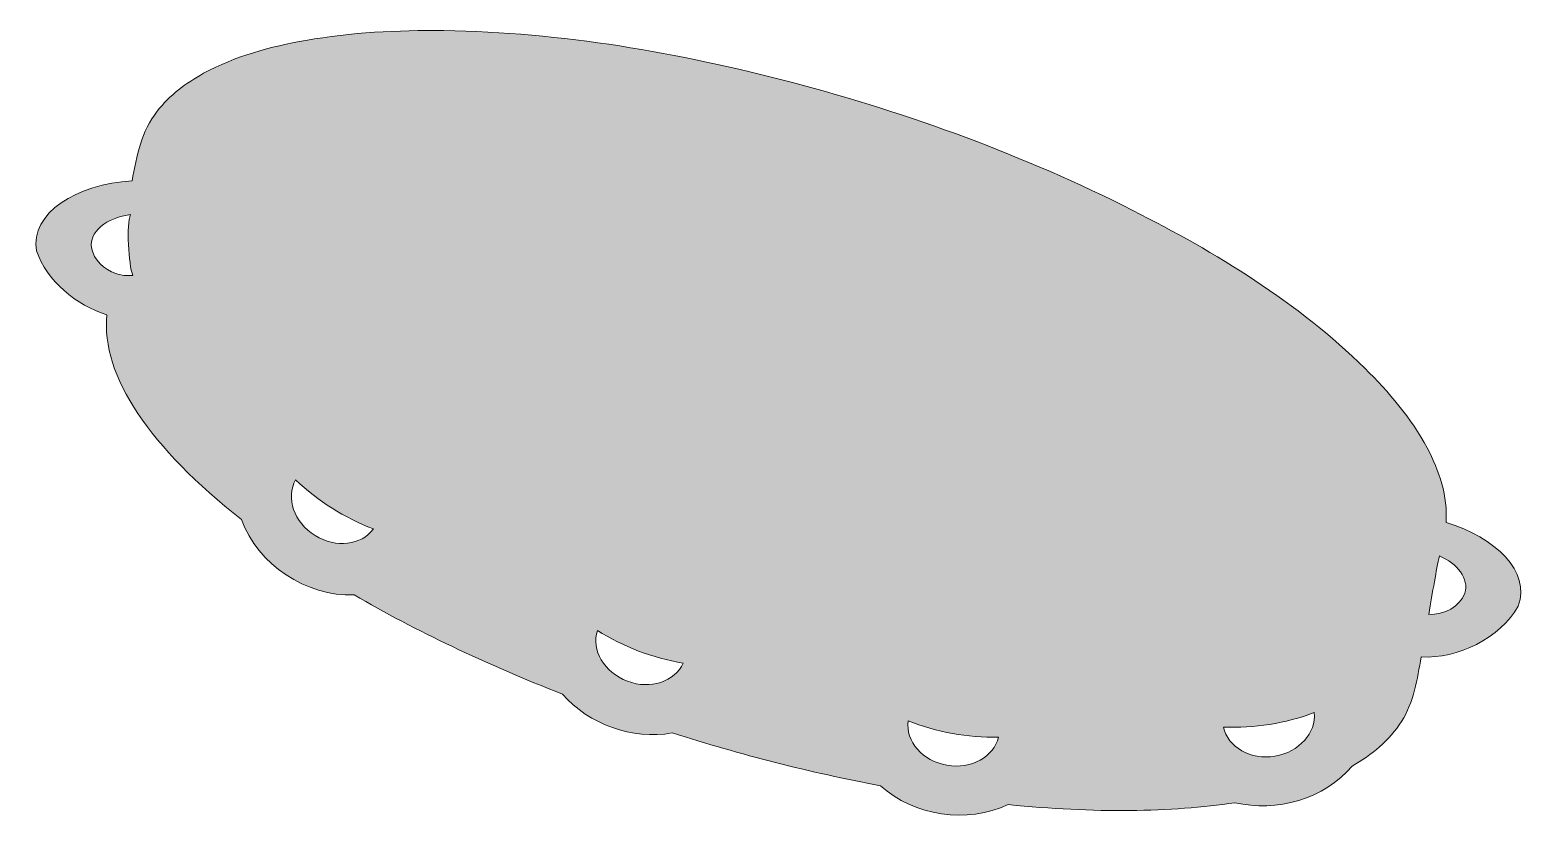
# Model space of a CAD drawing. Header units: inches. Extents: x 0 to 102, y -1 to 54.
import ezdxf

# ---------------------------------------------------------------- set-up
doc = ezdxf.new("R2010")
doc.units = ezdxf.units.IN
doc.header["$MEASUREMENT"] = 0
doc.layers.add('Layer 1', color=7, linetype='Continuous')

msp = doc.modelspace()

# ---------------------------------------------------------------- hatches: boundary and pattern name
at = {"layer": 'Layer 1', "true_color": 0x9e1f63}
h = msp.add_hatch(color=224, dxfattribs=at)
h.dxf.hatch_style = 2
edge = h.paths.add_edge_path()
edge.add_spline(control_points=[(95.18, 25.12), (94.09, 27.16), (92.56, 28.95), (90.92, 30.57), (86.35, 35.07), (80.73, 38.49), (75.04, 41.37), (67.64, 45.12), (59.78, 48), (51.76, 50.11), (43.99, 52.17), (35.95, 53.56), (27.9, 53.67), (24.75, 53.71), (21.57, 53.55), (18.46, 53), (16.06, 52.58), (13.63, 51.93), (11.47, 50.75), (10.27, 50.09), (9.14, 49.25), (8.29, 48.16), (7.2, 46.77), (6.89, 45.11), (6.57, 43.4), (2.78, 43.16), (-0.41, 41.21), (0.04, 38.6), (0.74, 36.55), (2.75, 34.87), (4.85, 34.23), (4.41, 30.04), (7.87, 25.07), (14.05, 20.23), (15.19, 17.12), (18.48, 14.96), (21.77, 15.06), (25.95, 12.63), (30.76, 10.33), (36.02, 8.28), (37.84, 6.19), (40.8, 5.14), (43.53, 5.62), (48.21, 4.14), (52.96, 2.92), (57.78, 2), (60.1, -0.06), (63.7, -0.61), (66.52, 0.72), (72.39, 0.13), (77.67, 0.18), (82.03, 0.85), (84.88, 0.17), (88.15, 1.09), (90.05, 3.36), (91.38, 4.12), (92.61, 5.11), (93.44, 6.41), (94.27, 7.73), (94.51, 9.31), (94.78, 10.82), (97.25, 10.69), (100.18, 12.09), (101.42, 14.3), (102.29, 16.65), (99.85, 19), (96.48, 20.03), (96.6, 21.81), (96.02, 23.56), (95.18, 25.12)], knot_values=[0, 0, 0, 0, 1, 1, 1, 2, 2, 2, 3, 3, 3, 4, 4, 4, 5, 5, 5, 6, 6, 6, 7, 7, 7, 8, 8, 8, 9, 9, 9, 10, 10, 10, 11, 11, 11, 12, 12, 12, 13, 13, 13, 14, 14, 14, 15, 15, 15, 16, 16, 16, 17, 17, 17, 18, 18, 18, 19, 19, 19, 20, 20, 20, 21, 21, 21, 22, 22, 22, 23, 23, 23, 23], degree=3, periodic=1)
edge = h.paths.add_edge_path()
edge.add_spline(control_points=[(3.79, 38.81), (3.64, 40.21), (5.31, 40.96), (6.46, 41.08), (6.19, 40.46), (6.31, 37.62), (6.63, 36.92), (6.23, 36.88), (5.83, 36.93), (5.45, 37.06), (4.67, 37.33), (3.95, 37.97), (3.79, 38.81)], knot_values=[0, 0, 0, 0, 1, 1, 1, 2, 2, 2, 3, 3, 3, 4, 4, 4, 4], degree=3, periodic=1)
edge = h.paths.add_edge_path()
edge.add_spline(control_points=[(17.76, 22.94), (19.29, 21.48), (21.11, 20.33), (23.08, 19.59), (22.27, 18.45), (20.52, 18.24), (19.09, 19.13), (17.65, 20.02), (17.07, 21.71), (17.76, 22.94)], knot_values=[0, 0, 0, 0, 1, 1, 1, 2, 2, 2, 3, 3, 3, 3], degree=3, periodic=1)
edge = h.paths.add_edge_path()
edge.add_spline(control_points=[(38.41, 12.64), (40.19, 11.51), (42.2, 10.74), (44.28, 10.4), (43.71, 9.13), (42.04, 8.57), (40.46, 9.16), (38.87, 9.76), (37.98, 11.3), (38.41, 12.64)], knot_values=[0, 0, 0, 0, 1, 1, 1, 2, 2, 2, 3, 3, 3, 3], degree=3, periodic=1)
edge = h.paths.add_edge_path()
edge.add_spline(control_points=[(59.67, 6.45), (61.63, 5.67), (63.74, 5.29), (65.85, 5.33), (65.53, 3.98), (63.99, 3.12), (62.33, 3.41), (60.66, 3.7), (59.49, 5.05), (59.67, 6.45)], knot_values=[0, 0, 0, 0, 1, 1, 1, 2, 2, 2, 3, 3, 3, 3], degree=3, periodic=1)
edge = h.paths.add_edge_path()
edge.add_spline(control_points=[(81.25, 6.02), (83.36, 5.93), (85.49, 6.27), (87.46, 7.01), (87.6, 5.63), (86.43, 4.31), (84.77, 4.03), (83.1, 3.75), (81.55, 4.64), (81.25, 6.02)], knot_values=[0, 0, 0, 0, 1, 1, 1, 2, 2, 2, 3, 3, 3, 3], degree=3, periodic=1)
edge = h.paths.add_edge_path()
edge.add_spline(control_points=[(95.29, 13.73), (95.56, 15.28), (95.81, 16.77), (96.02, 17.73), (97.25, 17.22), (98.06, 16.17), (97.77, 15.18), (97.42, 14.26), (96.36, 13.69), (95.29, 13.73)], knot_values=[0, 0, 0, 0, 1, 1, 1, 2, 2, 2, 3, 3, 3, 3], degree=3, periodic=1)

# ---------------------------------------------------------------- linework, layer by layer
at = {"layer": 'Layer 1', "lineweight": 0}
for points, knots in [([(95.18, 25.12), (94.09, 27.16), (92.56, 28.95), (90.92, 30.57), (86.35, 35.07), (80.73, 38.49), (75.04, 41.37), (67.64, 45.12), (59.78, 48), (51.76, 50.11), (43.99, 52.17), (35.95, 53.56), (27.9, 53.67), (24.75, 53.71), (21.57, 53.55), (18.46, 53), (16.06, 52.58), (13.63, 51.93), (11.47, 50.75), (10.27, 50.09), (9.14, 49.25), (8.29, 48.16), (7.2, 46.77), (6.89, 45.11), (6.57, 43.4), (2.78, 43.16), (-0.41, 41.21), (0.04, 38.6), (0.74, 36.55), (2.75, 34.87), (4.85, 34.23), (4.41, 30.04), (7.87, 25.07), (14.05, 20.23), (15.19, 17.12), (18.48, 14.96), (21.77, 15.06), (25.95, 12.63), (30.76, 10.33), (36.02, 8.28), (37.84, 6.19), (40.8, 5.14), (43.53, 5.62), (48.21, 4.14), (52.96, 2.92), (57.78, 2), (60.1, -0.06), (63.7, -0.61), (66.52, 0.72), (72.39, 0.13), (77.67, 0.18), (82.03, 0.85), (84.88, 0.17), (88.15, 1.09), (90.05, 3.36), (91.38, 4.12), (92.61, 5.11), (93.44, 6.41), (94.27, 7.73), (94.51, 9.31), (94.78, 10.82), (97.25, 10.69), (100.18, 12.09), (101.42, 14.3), (102.29, 16.65), (99.85, 19), (96.48, 20.03), (96.6, 21.81), (96.02, 23.56), (95.18, 25.12)], [0, 0, 0, 0, 1, 1, 1, 2, 2, 2, 3, 3, 3, 4, 4, 4, 5, 5, 5, 6, 6, 6, 7, 7, 7, 8, 8, 8, 9, 9, 9, 10, 10, 10, 11, 11, 11, 12, 12, 12, 13, 13, 13, 14, 14, 14, 15, 15, 15, 16, 16, 16, 17, 17, 17, 18, 18, 18, 19, 19, 19, 20, 20, 20, 21, 21, 21, 22, 22, 22, 23, 23, 23, 23]), ([(3.79, 38.81), (3.64, 40.21), (5.31, 40.96), (6.46, 41.08), (6.19, 40.46), (6.31, 37.62), (6.63, 36.92), (6.23, 36.88), (5.83, 36.93), (5.45, 37.06), (4.67, 37.33), (3.95, 37.97), (3.79, 38.81)], [0, 0, 0, 0, 1, 1, 1, 2, 2, 2, 3, 3, 3, 4, 4, 4, 4]), ([(17.76, 22.94), (19.29, 21.48), (21.11, 20.33), (23.08, 19.59), (22.27, 18.45), (20.52, 18.24), (19.09, 19.13), (17.65, 20.02), (17.07, 21.71), (17.76, 22.94)], [0, 0, 0, 0, 1, 1, 1, 2, 2, 2, 3, 3, 3, 3]), ([(95.29, 13.73), (95.56, 15.28), (95.81, 16.77), (96.02, 17.73), (97.25, 17.22), (98.06, 16.17), (97.77, 15.18), (97.42, 14.26), (96.36, 13.69), (95.29, 13.73)], [0, 0, 0, 0, 1, 1, 1, 2, 2, 2, 3, 3, 3, 3]), ([(38.41, 12.64), (40.19, 11.51), (42.2, 10.74), (44.28, 10.4), (43.71, 9.13), (42.04, 8.57), (40.46, 9.16), (38.87, 9.76), (37.98, 11.3), (38.41, 12.64)], [0, 0, 0, 0, 1, 1, 1, 2, 2, 2, 3, 3, 3, 3]), ([(59.67, 6.45), (61.63, 5.67), (63.74, 5.29), (65.85, 5.33), (65.53, 3.98), (63.99, 3.12), (62.33, 3.41), (60.66, 3.7), (59.49, 5.05), (59.67, 6.45)], [0, 0, 0, 0, 1, 1, 1, 2, 2, 2, 3, 3, 3, 3]), ([(81.25, 6.02), (83.36, 5.93), (85.49, 6.27), (87.46, 7.01), (87.6, 5.63), (86.43, 4.31), (84.77, 4.03), (83.1, 3.75), (81.55, 4.64), (81.25, 6.02)], [0, 0, 0, 0, 1, 1, 1, 2, 2, 2, 3, 3, 3, 3])]:
    msp.add_open_spline(points, degree=3, knots=knots, dxfattribs=at)

doc.saveas('drawing.dxf')
